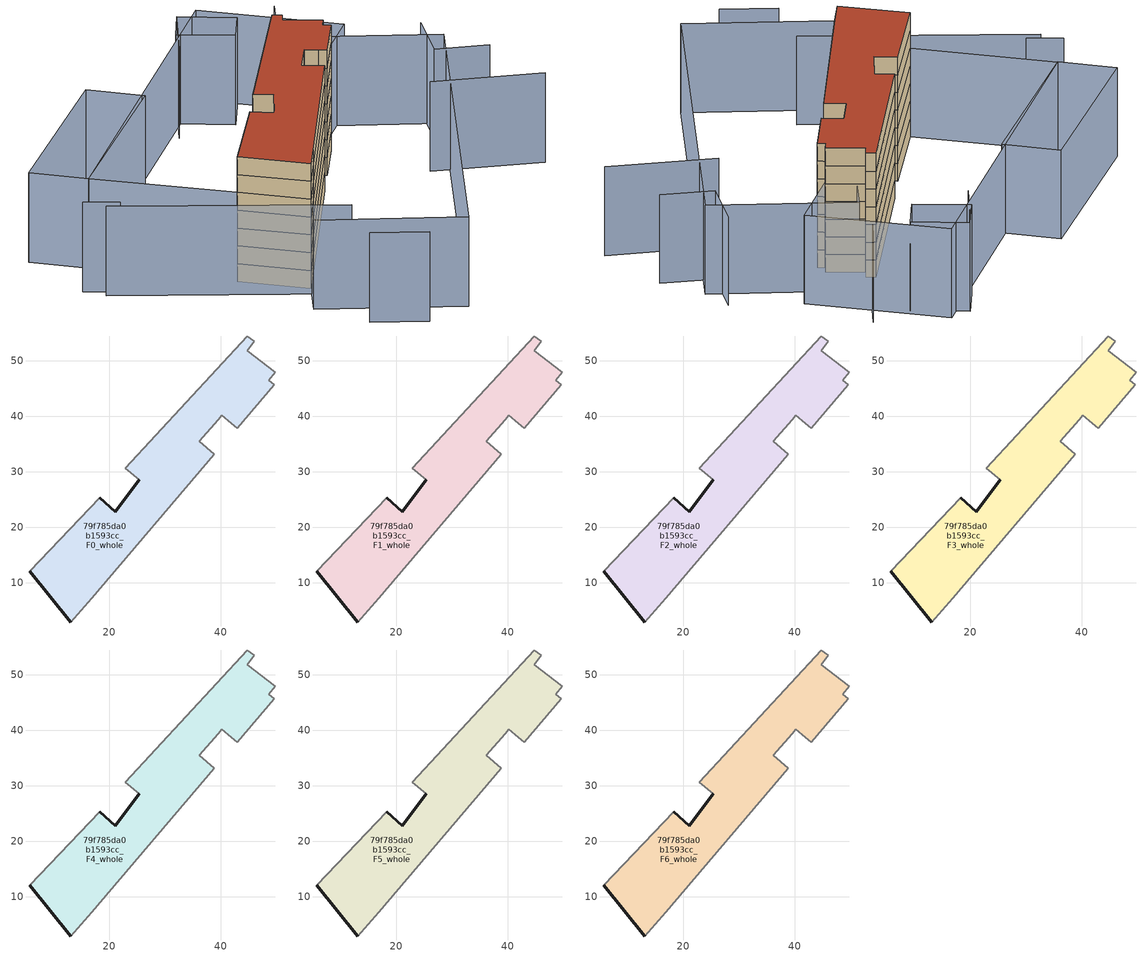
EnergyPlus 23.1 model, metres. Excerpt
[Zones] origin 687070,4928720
79f785da0b1593cc_F0_whole
 floor ground (EU_floor_Construction): 46.08,53.46 44.77,51.74 49.81,47.88 48.69,46.51 49.67,45.65 42.96,37.87 41.94,38.7 40.24,40.18 39.53,39.36 36.13,35.46 38.85,33.15 16.77,7.22 13.04,2.96 5.67,12.12 18.24,25.35 21.04,22.84 25.39,28.57 22.85,30.59 44.81,54.43 z0
 wall outside (EU_wall_Construction): 25.39,28.57 21.04,22.84 18.24,25.35 / 5.67,12.12 13.04,2.96 z0:3
 wall adiabatic (EU_wall_Construction): 18.24,25.35 5.67,12.12 / 13.04,2.96 16.77,7.22 38.85,33.15 36.13,35.46 39.53,39.36 40.24,40.18 41.94,38.7 42.96,37.87 49.67,45.65 48.69,46.51 49.81,47.88 44.77,51.74 46.08,53.46 44.81,54.43 22.85,30.59 25.39,28.57 z0:3
79f785da0b1593cc_F1_whole
 floor to 79f785da0b1593cc_F0_whole (EU_floor_Construction): 46.08,53.46 44.77,51.74 49.81,47.88 48.69,46.51 49.67,45.65 42.96,37.87 41.94,38.7 40.24,40.18 39.53,39.36 36.13,35.46 38.85,33.15 16.77,7.22 13.04,2.96 5.67,12.12 18.24,25.35 21.04,22.84 25.39,28.57 22.85,30.59 44.81,54.43 z3
 wall outside (EU_wall_Construction): 25.39,28.57 21.04,22.84 18.24,25.35 / 5.67,12.12 13.04,2.96 z3:6
 wall adiabatic (EU_wall_Construction): 18.24,25.35 5.67,12.12 / 13.04,2.96 16.77,7.22 38.85,33.15 36.13,35.46 39.53,39.36 40.24,40.18 41.94,38.7 42.96,37.87 49.67,45.65 48.69,46.51 49.81,47.88 44.77,51.74 46.08,53.46 44.81,54.43 22.85,30.59 25.39,28.57 z3:6
79f785da0b1593cc_F2_whole
 floor to 79f785da0b1593cc_F1_whole (EU_floor_Construction): 46.08,53.46 44.77,51.74 49.81,47.88 48.69,46.51 49.67,45.65 42.96,37.87 41.94,38.7 40.24,40.18 39.53,39.36 36.13,35.46 38.85,33.15 16.77,7.22 13.04,2.96 5.67,12.12 18.24,25.35 21.04,22.84 25.39,28.57 22.85,30.59 44.81,54.43 z6
 wall outside (EU_wall_Construction): 25.39,28.57 21.04,22.84 18.24,25.35 / 5.67,12.12 13.04,2.96 z6:9
 wall adiabatic (EU_wall_Construction): 18.24,25.35 5.67,12.12 / 13.04,2.96 16.77,7.22 38.85,33.15 36.13,35.46 39.53,39.36 40.24,40.18 41.94,38.7 42.96,37.87 49.67,45.65 48.69,46.51 49.81,47.88 44.77,51.74 46.08,53.46 44.81,54.43 22.85,30.59 25.39,28.57 z6:9
79f785da0b1593cc_F3_whole
 floor to 79f785da0b1593cc_F2_whole (EU_floor_Construction): 46.08,53.46 44.77,51.74 49.81,47.88 48.69,46.51 49.67,45.65 42.96,37.87 41.94,38.7 40.24,40.18 39.53,39.36 36.13,35.46 38.85,33.15 16.77,7.22 13.04,2.96 5.67,12.12 18.24,25.35 21.04,22.84 25.39,28.57 22.85,30.59 44.81,54.43 z9
 wall outside (EU_wall_Construction): 25.39,28.57 21.04,22.84 18.24,25.35 / 5.67,12.12 13.04,2.96 z9:12
 wall adiabatic (EU_wall_Construction): 18.24,25.35 5.67,12.12 / 13.04,2.96 16.77,7.22 38.85,33.15 36.13,35.46 39.53,39.36 40.24,40.18 41.94,38.7 42.96,37.87 49.67,45.65 48.69,46.51 49.81,47.88 44.77,51.74 46.08,53.46 44.81,54.43 22.85,30.59 25.39,28.57 z9:12
79f785da0b1593cc_F4_whole
 floor to 79f785da0b1593cc_F3_whole (EU_floor_Construction): 46.08,53.46 44.77,51.74 49.81,47.88 48.69,46.51 49.67,45.65 42.96,37.87 41.94,38.7 40.24,40.18 39.53,39.36 36.13,35.46 38.85,33.15 16.77,7.22 13.04,2.96 5.67,12.12 18.24,25.35 21.04,22.84 25.39,28.57 22.85,30.59 44.81,54.43 z12
 wall outside (EU_wall_Construction): 25.39,28.57 21.04,22.84 18.24,25.35 / 5.67,12.12 13.04,2.96 z12:15
 wall adiabatic (EU_wall_Construction): 18.24,25.35 5.67,12.12 / 13.04,2.96 16.77,7.22 38.85,33.15 36.13,35.46 39.53,39.36 40.24,40.18 41.94,38.7 42.96,37.87 49.67,45.65 48.69,46.51 49.81,47.88 44.77,51.74 46.08,53.46 44.81,54.43 22.85,30.59 25.39,28.57 z12:15
79f785da0b1593cc_F5_whole
 floor to 79f785da0b1593cc_F4_whole (EU_floor_Construction): 46.08,53.46 44.77,51.74 49.81,47.88 48.69,46.51 49.67,45.65 42.96,37.87 41.94,38.7 40.24,40.18 39.53,39.36 36.13,35.46 38.85,33.15 16.77,7.22 13.04,2.96 5.67,12.12 18.24,25.35 21.04,22.84 25.39,28.57 22.85,30.59 44.81,54.43 z15
 wall outside (EU_wall_Construction): 25.39,28.57 21.04,22.84 18.24,25.35 / 5.67,12.12 13.04,2.96 z15:18
 wall adiabatic (EU_wall_Construction): 18.24,25.35 5.67,12.12 / 13.04,2.96 16.77,7.22 38.85,33.15 36.13,35.46 39.53,39.36 40.24,40.18 41.94,38.7 42.96,37.87 49.67,45.65 48.69,46.51 49.81,47.88 44.77,51.74 46.08,53.46 44.81,54.43 22.85,30.59 25.39,28.57 z15:18
79f785da0b1593cc_F6_whole
 floor to 79f785da0b1593cc_F5_whole (EU_floor_Construction): 46.08,53.46 44.77,51.74 49.81,47.88 48.69,46.51 49.67,45.65 42.96,37.87 41.94,38.7 40.24,40.18 39.53,39.36 36.13,35.46 38.85,33.15 16.77,7.22 13.04,2.96 5.67,12.12 18.24,25.35 21.04,22.84 25.39,28.57 22.85,30.59 44.81,54.43 z18
 wall outside (EU_wall_Construction): 25.39,28.57 21.04,22.84 18.24,25.35 / 5.67,12.12 13.04,2.96 z18:21
 wall adiabatic (EU_wall_Construction): 18.24,25.35 5.67,12.12 / 13.04,2.96 16.77,7.22 38.85,33.15 36.13,35.46 39.53,39.36 40.24,40.18 41.94,38.7 42.96,37.87 49.67,45.65 48.69,46.51 49.81,47.88 44.77,51.74 46.08,53.46 44.81,54.43 22.85,30.59 25.39,28.57 z18:21
 roof outside (EU_roof_Construction): 38.85,33.15 36.13,35.46 39.53,39.36 40.24,40.18 41.94,38.7 42.96,37.87 49.67,45.65 48.69,46.51 49.81,47.88 44.77,51.74 46.08,53.46 44.81,54.43 22.85,30.59 25.39,28.57 21.04,22.84 18.24,25.35 5.67,12.12 13.04,2.96 16.77,7.22 z21
shading: 12.07,-13.37 19.67,-18.69 / -13.95,20.04 16.72,-2.61 / 56.71,29.47 73.07,21.54 / -15.82,23.51 -11.19,19.97 / 73.14,35.78 65.24,39.7 / 65.24,39.7 70.08,49.47 / 40.97,73.68 33.86,63.81 / 56.19,68.61 53.44,64.72 / 70.12,43.57 28.11,-17.61 / 28.11,-17.61 8.27,-3.98 / 8.27,-3.98 50.28,57.19 / 50.28,57.19 70.12,43.57 / 5.67,12.12 -9.22,30.6 / -9.22,30.6 45.41,74.61 / 45.41,74.61 60.29,56.13 / 60.29,56.13 5.67,12.12 / 18.13,51.88 -9.34,30.51 / -9.34,30.51 -15.23,38.09 / -15.23,38.09 12.24,59.46 / 12.24,59.46 18.13,51.88 / 48.76,68.42 44.22,62.84 / 44.22,62.84 36.96,68.75 / 36.96,68.75 41.5,74.33 / 41.5,74.33 48.76,68.42 z0:15
[Building]
EU S2 Campaign: North Axis=0; Terrain=City; Solar Distribution=FullExterior
[Site:Location]
Bologna: Latitude=44.5; Longitude=11.25; Time Zone=1; Elevation=37
[SizingPeriod:WeatherFileDays]
AnnualSizingPeriod: Begin Month=1; Begin Day of Month=1; End Month=12; End Day of Month=31; Day of Week for Start Day=Monday; Use Weather File Daylight Saving Period=No; Use Weather File Rain and Snow Indicators=No
[MATERIAL]
EU_InternalMass_Material: Roughness=MediumRough; Thickness=0.1; Conductivity=1; Density=1800; Specific Heat=900; Thermal Absorptance=0.9; Solar Absorptance=0.7; Visible Absorptance=0.7
[MATERIAL:NOMASS] Roughness=MediumRough; Thermal Absorptance=0.9; Solar Absorptance=0.7; Visible Absorptance=0.7
Name | Thermal Resistance
EU_wall_NoMass | 0.905828
EU_roof_NoMass | 0.37593
EU_floor_NoMass | 0.67114
[CONSTRUCTION]
EU_wall_Construction: EU_wall_NoMass
EU_roof_Construction: EU_roof_NoMass
EU_floor_Construction: EU_floor_NoMass
EU_InternalMass_Construction: EU_InternalMass_Material
[ZONE] Type=1; Multiplier=1; Ceiling Height=autocalculate; Volume=1642.18; Floor Area=autocalculate; Part of Total Floor Area=Yes
79f785da0b1593cc_F0_whole; 79f785da0b1593cc_F1_whole; 79f785da0b1593cc_F2_whole; 79f785da0b1593cc_F3_whole; 79f785da0b1593cc_F4_whole; 79f785da0b1593cc_F5_whole; 79f785da0b1593cc_F6_whole
[INTERNALMASS] Construction=EU_InternalMass_Construction; Surface Area=547.393
Name | Zone or ZoneList
79f785da0b1593cc_F0_whole_EU_InternalMass | 79f785da0b1593cc_F0_whole
79f785da0b1593cc_F1_whole_EU_InternalMass | 79f785da0b1593cc_F1_whole
79f785da0b1593cc_F2_whole_EU_InternalMass | 79f785da0b1593cc_F2_whole
79f785da0b1593cc_F3_whole_EU_InternalMass | 79f785da0b1593cc_F3_whole
79f785da0b1593cc_F4_whole_EU_InternalMass | 79f785da0b1593cc_F4_whole
79f785da0b1593cc_F5_whole_EU_InternalMass | 79f785da0b1593cc_F5_whole
79f785da0b1593cc_F6_whole_EU_InternalMass | 79f785da0b1593cc_F6_whole
[OTHEREQUIPMENT] Fuel Type=Electricity; Design Level Calculation Method=Watts/Area; Power per Zone Floor Area=1; Fraction Latent=0; Fraction Radiant=0; Fraction Lost=0; Carbon Dioxide Generation Rate=0; EndUse Subcategory=EU_Step8_InternalGains
Name | Zone or ZoneList or Space or SpaceList | Schedule
EU_Step8_InternalGain_79f785da0b1593cc_F0_whole_f000 | 79f785da0b1593cc_F0_whole | EU_Step8_GainSchedule_79f785da0b1593cc_F0_whole_f000
EU_Step8_InternalGain_79f785da0b1593cc_F1_whole_f000 | 79f785da0b1593cc_F1_whole | EU_Step8_GainSchedule_79f785da0b1593cc_F1_whole_f000
EU_Step8_InternalGain_79f785da0b1593cc_F2_whole_f000 | 79f785da0b1593cc_F2_whole | EU_Step8_GainSchedule_79f785da0b1593cc_F2_whole_f000
EU_Step8_InternalGain_79f785da0b1593cc_F3_whole_f000 | 79f785da0b1593cc_F3_whole | EU_Step8_GainSchedule_79f785da0b1593cc_F3_whole_f000
EU_Step8_InternalGain_79f785da0b1593cc_F4_whole_f000 | 79f785da0b1593cc_F4_whole | EU_Step8_GainSchedule_79f785da0b1593cc_F4_whole_f000
EU_Step8_InternalGain_79f785da0b1593cc_F5_whole_f000 | 79f785da0b1593cc_F5_whole | EU_Step8_GainSchedule_79f785da0b1593cc_F5_whole_f000
EU_Step8_InternalGain_79f785da0b1593cc_F6_whole_f000 | 79f785da0b1593cc_F6_whole | EU_Step8_GainSchedule_79f785da0b1593cc_F6_whole_f000
[ZONEVENTILATION:DESIGNFLOWRATE] Schedule=EU_AlwaysOn; Design Flow Rate Calculation Method=AirChanges/Hour; Air Changes per Hour=0.73129; Ventilation Type=Natural; Fan Pressure Rise=0; Fan Total Efficiency=1; Constant Term Coefficient=1; Temperature Term Coefficient=0; Velocity Term Coefficient=0; Velocity Squared Term Coefficient=0; Minimum Indoor Temperature=-100; Maximum Indoor Temperature=100; Delta Temperature=-100; Minimum Outdoor Temperature=-100; Maximum Outdoor Temperature=100; Maximum Wind Speed=40
Name | Zone or ZoneList or Space or SpaceList
EU_ConstantAir_79f785da0b1593cc_F0_whole | 79f785da0b1593cc_F0_whole
EU_ConstantAir_79f785da0b1593cc_F1_whole | 79f785da0b1593cc_F1_whole
EU_ConstantAir_79f785da0b1593cc_F2_whole | 79f785da0b1593cc_F2_whole
EU_ConstantAir_79f785da0b1593cc_F3_whole | 79f785da0b1593cc_F3_whole
EU_ConstantAir_79f785da0b1593cc_F4_whole | 79f785da0b1593cc_F4_whole
EU_ConstantAir_79f785da0b1593cc_F5_whole | 79f785da0b1593cc_F5_whole
EU_ConstantAir_79f785da0b1593cc_F6_whole | 79f785da0b1593cc_F6_whole
[HVACTEMPLATE:THERMOSTAT] Constant Heating Setpoint=20; Constant Cooling Setpoint=50
EU_HeatOnly_79f785da0b1593cc_F0_whole; EU_HeatOnly_79f785da0b1593cc_F1_whole; EU_HeatOnly_79f785da0b1593cc_F2_whole; EU_HeatOnly_79f785da0b1593cc_F3_whole; EU_HeatOnly_79f785da0b1593cc_F4_whole; EU_HeatOnly_79f785da0b1593cc_F5_whole; EU_HeatOnly_79f785da0b1593cc_F6_whole
[HVACTEMPLATE:ZONE:IDEALLOADSAIRSYSTEM] System Availability Schedule=EU_AlwaysOn; Maximum Heating Supply Air Temperature=50; Minimum Cooling Supply Air Temperature=13; Maximum Heating Supply Air Humidity Ratio=0.0156; Minimum Cooling Supply Air Humidity Ratio=0.0077; Heating Limit=NoLimit; Cooling Limit=NoLimit; Heating Availability Schedule=EU_AlwaysOn; Cooling Availability Schedule=EU_CoolingOff; Dehumidification Control Type=ConstantSensibleHeatRatio; Cooling Sensible Heat Ratio=0.7; Dehumidification Setpoint=60; Humidification Control Type=None; Humidification Setpoint=30; Outdoor Air Method=None; Outdoor Air Flow Rate per Person=0.00944; Outdoor Air Flow Rate per Zone Floor Area=0; Outdoor Air Flow Rate per Zone=0; Demand Controlled Ventilation Type=None; Outdoor Air Economizer Type=NoEconomizer; Heat Recovery Type=None; Sensible Heat Recovery Effectiveness=0.7; Latent Heat Recovery Effectiveness=0.65
Name | Template Thermostat
79f785da0b1593cc_F0_whole | EU_HeatOnly_79f785da0b1593cc_F0_whole
79f785da0b1593cc_F1_whole | EU_HeatOnly_79f785da0b1593cc_F1_whole
79f785da0b1593cc_F2_whole | EU_HeatOnly_79f785da0b1593cc_F2_whole
79f785da0b1593cc_F3_whole | EU_HeatOnly_79f785da0b1593cc_F3_whole
79f785da0b1593cc_F4_whole | EU_HeatOnly_79f785da0b1593cc_F4_whole
79f785da0b1593cc_F5_whole | EU_HeatOnly_79f785da0b1593cc_F5_whole
79f785da0b1593cc_F6_whole | EU_HeatOnly_79f785da0b1593cc_F6_whole
[SIZING:ZONE] Zone Cooling Design Supply Air Temperature Input Method=SupplyAirTemperature; Zone Cooling Design Supply Air Temperature=13; Zone Heating Design Supply Air Temperature Input Method=SupplyAirTemperature; Zone Heating Design Supply Air Temperature=50; Zone Cooling Design Supply Air Humidity Ratio=0.008; Zone Heating Design Supply Air Humidity Ratio=0.008; Cooling Design Air Flow Method=DesignDay; Cooling Design Air Flow Rate=0; Cooling Minimum Air Flow per Zone Floor Area=0.000762; Cooling Minimum Air Flow=0; Cooling Minimum Air Flow Fraction=0.2; Heating Design Air Flow Method=DesignDay; Heating Design Air Flow Rate=0; Heating Maximum Air Flow per Zone Floor Area=0.002032; Heating Maximum Air Flow=0.141576; Heating Maximum Air Flow Fraction=0.3; Account for Dedicated Outdoor Air System=No; Dedicated Outdoor Air System Control Strategy=NeutralSupplyAir; Dedicated Outdoor Air Low Setpoint Temperature for Design=autosize; Dedicated Outdoor Air High Setpoint Temperature for Design=autosize; Zone Load Sizing Method=Sensible Load Only No Latent Load; Zone Latent Cooling Design Supply Air Humidity Ratio Input Method=HumidityRatioDifference; Zone Cooling Design Supply Air Humidity Ratio Difference=0.005; Zone Latent Heating Design Supply Air Humidity Ratio Input Method=HumidityRatioDifference; Zone Humidification Design Supply Air Humidity Ratio Difference=0.005
79f785da0b1593cc_F0_whole; 79f785da0b1593cc_F1_whole; 79f785da0b1593cc_F2_whole; 79f785da0b1593cc_F3_whole; 79f785da0b1593cc_F4_whole; 79f785da0b1593cc_F5_whole; 79f785da0b1593cc_F6_whole
[SCHEDULE:CONSTANT]
Name | Hourly Value
EU_AlwaysOn | 1
EU_CoolingOff | 0
[SCHEDULE:FILE] Column Number=1; Rows to Skip at Top=0; Number of Hours of Data=8760; Column Separator=Comma; Interpolate to Timestep=No; Minutes per Item=60; Adjust Schedule for Daylight Savings=Yes
Name | File
EU_Step8_GainSchedule_79f785da0b1593cc_F0_whole_f000 | ../../schedules/79f785da0b1593cc/79f785da0b1593cc_F0_whole_f000_gain.csv
EU_Step8_GainSchedule_79f785da0b1593cc_F1_whole_f000 | ../../schedules/79f785da0b1593cc/79f785da0b1593cc_F1_whole_f000_gain.csv
EU_Step8_GainSchedule_79f785da0b1593cc_F2_whole_f000 | ../../schedules/79f785da0b1593cc/79f785da0b1593cc_F2_whole_f000_gain.csv
EU_Step8_GainSchedule_79f785da0b1593cc_F3_whole_f000 | ../../schedules/79f785da0b1593cc/79f785da0b1593cc_F3_whole_f000_gain.csv
EU_Step8_GainSchedule_79f785da0b1593cc_F4_whole_f000 | ../../schedules/79f785da0b1593cc/79f785da0b1593cc_F4_whole_f000_gain.csv
EU_Step8_GainSchedule_79f785da0b1593cc_F5_whole_f000 | ../../schedules/79f785da0b1593cc/79f785da0b1593cc_F5_whole_f000_gain.csv
EU_Step8_GainSchedule_79f785da0b1593cc_F6_whole_f000 | ../../schedules/79f785da0b1593cc/79f785da0b1593cc_F6_whole_f000_gain.csv
